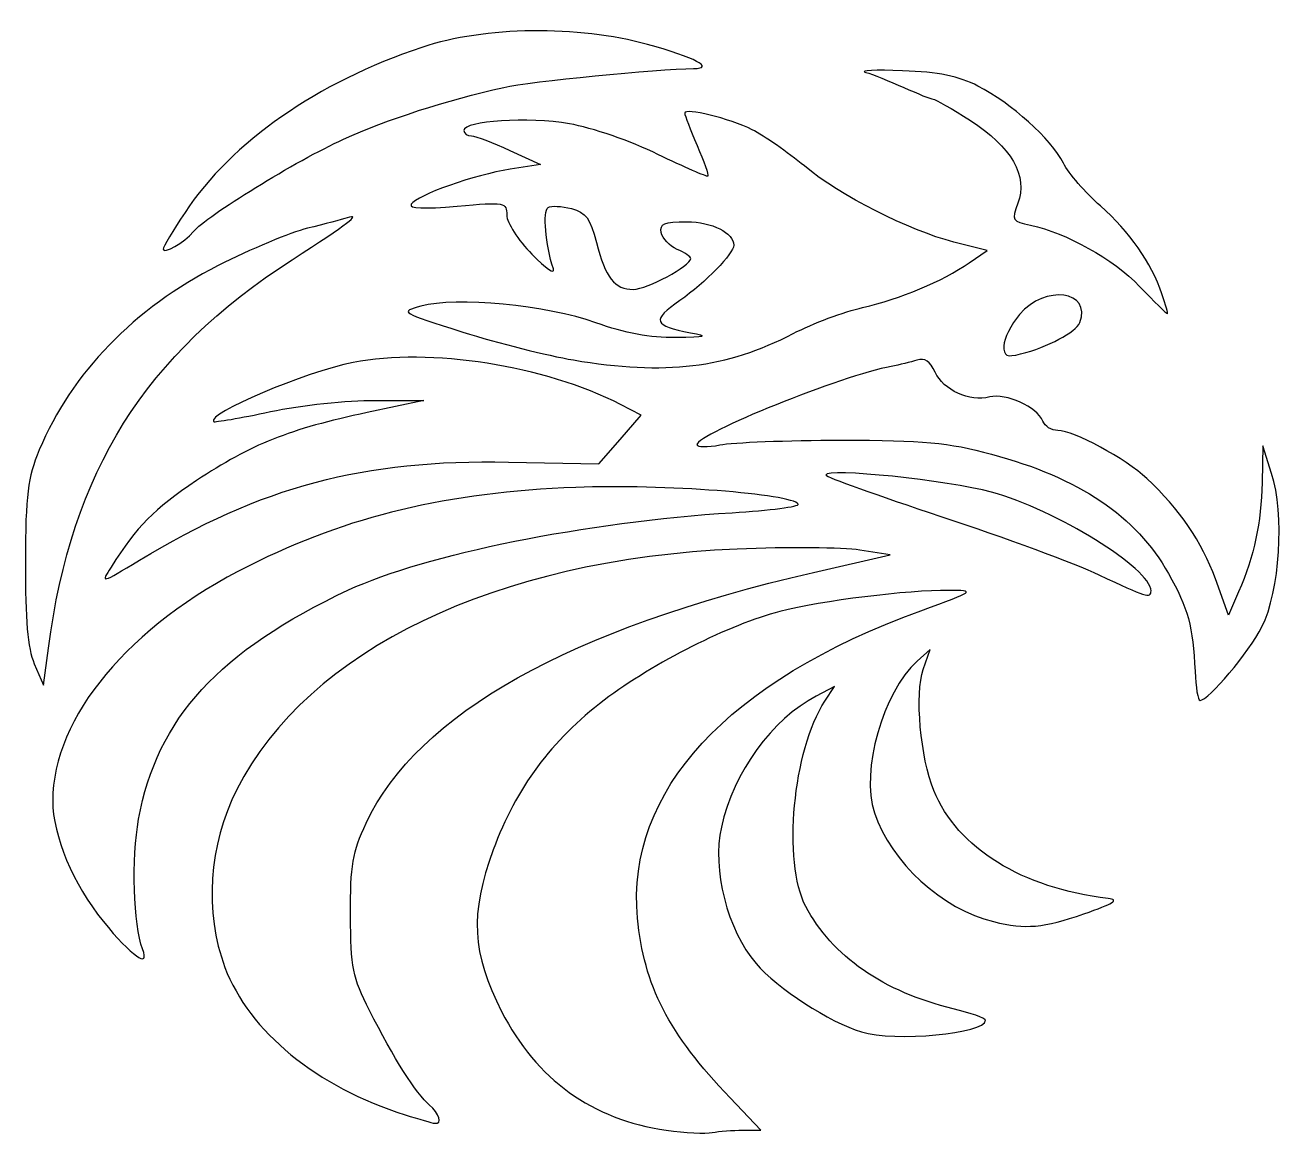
# Model space of a CAD drawing. Header units: centimetres. Extents: x -6.8 to 7, y -13.6 to 13.2.
# Drawn here: x -6.8 to 6.99, y 1.1 to 13.23 of the extents above; entities that cross this region are included whole.
import ezdxf

# ---------------------------------------------------------------- set-up
doc = ezdxf.new("R2010")
doc.units = ezdxf.units.CM
doc.header["$MEASUREMENT"] = 0
doc.layers.add('Layer 1', color=7, linetype='Continuous')

msp = doc.modelspace()

# ---------------------------------------------------------------- linework, layer by layer
at = {"layer": 'Layer 1'}
for points, knots in [([(-5.28788, 10.77954), (-5.28788, 10.80228), (-5.18009, 10.98327), (-5.04836, 11.18174), (-5.04836, 11.18174), (-4.53605, 11.95356), (-3.60275, 12.60369), (-2.45557, 12.98784), (-2.45557, 12.98784), (-1.77044, 13.21727), (-0.74736, 13.23044), (0.013, 13.01964), (0.013, 13.01964), (0.53271, 12.87555), (0.75729, 12.75842), (0.51758, 12.75648), (0.51758, 12.75648), (0.12391, 12.75328), (-1.27223, 12.61461), (-1.56084, 12.55004), (-1.56084, 12.55004), (-2.18528, 12.41033), (-2.83458, 12.2002), (-3.3159, 11.98207), (-3.3159, 11.98207), (-3.82624, 11.75078), (-4.81672, 11.14111), (-4.95728, 10.97175), (-4.95728, 10.97175), (-5.0551, 10.85389), (-5.28789, 10.71855), (-5.28789, 10.77955), (-5.28789, 10.77955), (-5.28789, 10.77955), (-5.28788, 10.77954), (-5.28788, 10.77954)], [0, 0, 0, 0, 0.1, 0.1, 0.1, 0.1, 0.2, 0.2, 0.2, 0.2, 0.3, 0.3, 0.3, 0.3, 0.4, 0.4, 0.4, 0.4, 0.5, 0.5, 0.5, 0.5, 0.6, 0.6, 0.6, 0.6, 0.7, 0.7, 0.7, 0.7, 0.8, 0.8, 0.8, 0.8, 1, 1, 1, 1]), ([(5.39853, 10.37194), (5.10669, 10.67308), (4.60029, 10.95702), (4.20487, 11.04123), (4.20487, 11.04123), (4.0037, 11.08407), (3.9973, 11.09526), (4.06749, 11.28121), (4.06749, 11.28121), (4.17985, 11.57889), (3.99519, 11.90028), (3.54709, 12.18692), (3.54709, 12.18692), (3.34518, 12.31608), (3.16176, 12.42176), (3.13949, 12.42176), (3.13949, 12.42176), (3.11722, 12.42176), (2.97223, 12.47898), (2.81728, 12.54892), (2.81728, 12.54892), (2.66233, 12.61886), (2.47512, 12.69309), (2.40125, 12.71388), (2.40125, 12.71388), (2.32738, 12.73467), (2.5087, 12.74289), (2.80417, 12.73215), (2.80417, 12.73215), (3.19783, 12.71784), (3.41848, 12.67298), (3.62983, 12.56428), (3.62983, 12.56428), (3.99732, 12.37528), (4.42756, 11.98748), (4.56464, 11.72168), (4.56464, 11.72168), (4.62322, 11.6081), (4.80537, 11.39682), (4.96943, 11.25217), (4.96943, 11.25217), (5.29195, 10.9678), (5.52492, 10.63511), (5.64348, 10.28961), (5.64348, 10.28961), (5.68467, 10.16957), (5.71195, 10.07136), (5.70409, 10.07136), (5.70409, 10.07136), (5.69623, 10.07136), (5.55872, 10.20662), (5.39851, 10.37193), (5.39851, 10.37193), (5.39851, 10.37193), (5.39853, 10.37194), (5.39853, 10.37194)], [0, 0, 0, 0, 0.06666667, 0.06666667, 0.06666667, 0.06666667, 0.13333333, 0.13333333, 0.13333333, 0.13333333, 0.2, 0.2, 0.2, 0.2, 0.26666667, 0.26666667, 0.26666667, 0.26666667, 0.33333333, 0.33333333, 0.33333333, 0.33333333, 0.4, 0.4, 0.4, 0.4, 0.46666667, 0.46666667, 0.46666667, 0.46666667, 0.53333333, 0.53333333, 0.53333333, 0.53333333, 0.6, 0.6, 0.6, 0.6, 0.66666667, 0.66666667, 0.66666667, 0.66666667, 0.73333333, 0.73333333, 0.73333333, 0.73333333, 0.8, 0.8, 0.8, 0.8, 0.86666667, 0.86666667, 0.86666667, 0.86666667, 1, 1, 1, 1]), ([(-0.79822, 9.56717), (-1.08054, 9.6147), (-1.62449, 9.75203), (-2.00699, 9.87236), (-2.00699, 9.87236), (-2.6943, 10.08857), (-2.6997, 10.09189), (-2.46741, 10.15601), (-2.46741, 10.15601), (-2.08579, 10.26135), (-1.0848, 10.16675), (-0.55352, 9.97513), (-0.55352, 9.97513), (-0.2327, 9.85942), (0.0445, 9.80759), (0.31948, 9.81189), (0.31948, 9.81189), (0.66199, 9.81725), (0.68682, 9.82517), (0.48508, 9.8647), (0.48508, 9.8647), (0.07209, 9.94562), (0.0547, 9.99779), (0.36736, 10.21769), (0.36736, 10.21769), (0.64853, 10.41544), (0.95644, 10.73099), (0.95711, 10.82205), (0.95711, 10.82205), (0.95811, 10.9586), (0.71806, 11.07867), (0.44407, 11.07867), (0.44407, 11.07867), (0.19249, 11.07867), (0.14546, 11.05894), (0.16385, 10.96115), (0.16385, 10.96115), (0.17601, 10.89651), (0.25377, 10.8138), (0.33666, 10.77734), (0.33666, 10.77734), (0.41955, 10.74088), (0.48699, 10.69555), (0.48653, 10.67661), (0.48653, 10.67661), (0.4846, 10.59653), (0.00601, 10.33998), (-0.14144, 10.33998), (-0.14144, 10.33998), (-0.34939, 10.33998), (-0.4469, 10.46378), (-0.54652, 10.8543), (-0.54652, 10.8543), (-0.61352, 11.11693), (-0.66057, 11.18041), (-0.81977, 11.22299), (-0.81977, 11.22299), (-0.92555, 11.25128), (-1.0406, 11.25681), (-1.07544, 11.23527), (-1.07544, 11.23527), (-1.13572, 11.19802), (-1.10363, 10.82873), (-1.01713, 10.5641), (-1.01713, 10.5641), (-0.99492, 10.49616), (-1.10048, 10.56779), (-1.25202, 10.72351), (-1.25202, 10.72351), (-1.4034, 10.87905), (-1.52725, 11.07183), (-1.52725, 11.15189), (-1.52725, 11.15189), (-1.52725, 11.29316), (-1.54336, 11.29606), (-2.07169, 11.24998), (-2.07169, 11.24998), (-2.43397, 11.21838), (-2.60205, 11.22526), (-2.57407, 11.27054), (-2.57407, 11.27054), (-2.51252, 11.37012), (-1.87604, 11.59554), (-1.49104, 11.6541), (-1.49104, 11.6541), (-1.49104, 11.6541), (-1.15791, 11.70477), (-1.15791, 11.70477), (-1.15791, 11.70477), (-1.15791, 11.70477), (-1.49368, 11.86093), (-1.49368, 11.86093), (-1.49368, 11.86093), (-1.67835, 11.94682), (-1.86722, 12.01748), (-1.91339, 12.01795), (-1.91339, 12.01795), (-1.95956, 12.01842), (-1.99733, 12.04555), (-1.99733, 12.07823), (-1.99733, 12.07823), (-1.99733, 12.18468), (-1.28845, 12.2294), (-0.83969, 12.15125), (-0.83969, 12.15125), (-0.59872, 12.10929), (-0.16386, 11.959), (0.12668, 11.81729), (0.12668, 11.81729), (0.41722, 11.67557), (0.66332, 11.56801), (0.67357, 11.57825), (0.67357, 11.57825), (0.68382, 11.5885), (0.631, 11.73965), (0.5562, 11.91415), (0.5562, 11.91415), (0.4814, 12.08865), (0.4202, 12.24738), (0.4202, 12.2669), (0.4202, 12.2669), (0.4202, 12.33169), (0.91387, 12.21098), (1.15777, 12.08655), (1.15777, 12.08655), (1.28986, 12.01916), (1.54715, 11.84072), (1.72953, 11.69001), (1.72953, 11.69001), (2.12639, 11.36206), (2.86853, 10.98479), (3.36734, 10.85742), (3.36734, 10.85742), (3.36734, 10.85742), (3.72904, 10.76506), (3.72904, 10.76506), (3.72904, 10.76506), (3.72904, 10.76506), (3.53522, 10.63142), (3.53522, 10.63142), (3.53522, 10.63142), (3.23854, 10.42685), (2.77626, 10.23272), (2.36767, 10.14111), (2.36767, 10.14111), (2.16453, 10.09557), (1.82242, 9.96736), (1.60742, 9.8562), (1.60742, 9.8562), (0.87464, 9.47734), (0.20977, 9.39745), (-0.79823, 9.56715), (-0.79823, 9.56715), (-0.79823, 9.56715), (-0.79822, 9.56717), (-0.79822, 9.56717)], [0, 0, 0, 0, 0.025, 0.025, 0.025, 0.025, 0.05, 0.05, 0.05, 0.05, 0.075, 0.075, 0.075, 0.075, 0.1, 0.1, 0.1, 0.1, 0.125, 0.125, 0.125, 0.125, 0.15, 0.15, 0.15, 0.15, 0.175, 0.175, 0.175, 0.175, 0.2, 0.2, 0.2, 0.2, 0.225, 0.225, 0.225, 0.225, 0.25, 0.25, 0.25, 0.25, 0.275, 0.275, 0.275, 0.275, 0.3, 0.3, 0.3, 0.3, 0.325, 0.325, 0.325, 0.325, 0.35, 0.35, 0.35, 0.35, 0.375, 0.375, 0.375, 0.375, 0.4, 0.4, 0.4, 0.4, 0.425, 0.425, 0.425, 0.425, 0.45, 0.45, 0.45, 0.45, 0.475, 0.475, 0.475, 0.475, 0.5, 0.5, 0.5, 0.5, 0.525, 0.525, 0.525, 0.525, 0.55, 0.55, 0.55, 0.55, 0.575, 0.575, 0.575, 0.575, 0.6, 0.6, 0.6, 0.6, 0.625, 0.625, 0.625, 0.625, 0.65, 0.65, 0.65, 0.65, 0.675, 0.675, 0.675, 0.675, 0.7, 0.7, 0.7, 0.7, 0.725, 0.725, 0.725, 0.725, 0.75, 0.75, 0.75, 0.75, 0.775, 0.775, 0.775, 0.775, 0.8, 0.8, 0.8, 0.8, 0.825, 0.825, 0.825, 0.825, 0.85, 0.85, 0.85, 0.85, 0.875, 0.875, 0.875, 0.875, 0.9, 0.9, 0.9, 0.9, 0.925, 0.925, 0.925, 0.925, 0.95, 0.95, 0.95, 0.95, 1, 1, 1, 1]), ([(-6.69856, 6.2436), (-6.7709, 6.41313), (-6.79809, 6.72195), (-6.79614, 7.35164), (-6.79614, 7.35164), (-6.79382, 8.09818), (-6.77179, 8.27644), (-6.64403, 8.58225), (-6.64403, 8.58225), (-6.2923, 9.42418), (-5.60277, 10.13491), (-4.68725, 10.59922), (-4.68725, 10.59922), (-4.33431, 10.77821), (-3.89444, 10.96227), (-3.70976, 11.00824), (-3.70976, 11.00824), (-3.52509, 11.05421), (-3.32866, 11.10576), (-3.27326, 11.12281), (-3.27326, 11.12281), (-3.11566, 11.1713), (-3.25311, 11.06677), (-3.87765, 10.66319), (-3.87765, 10.66319), (-5.49374, 9.61884), (-6.28674, 8.3547), (-6.54477, 6.41149), (-6.54477, 6.41149), (-6.54477, 6.41149), (-6.59827, 6.00857), (-6.59827, 6.00857), (-6.59827, 6.00857), (-6.59827, 6.00857), (-6.69856, 6.24361), (-6.69856, 6.24361), (-6.69856, 6.24361), (-6.69856, 6.24361), (-6.69856, 6.2436), (-6.69856, 6.2436)], [0, 0, 0, 0, 0.09090909, 0.09090909, 0.09090909, 0.09090909, 0.18181818, 0.18181818, 0.18181818, 0.18181818, 0.27272727, 0.27272727, 0.27272727, 0.27272727, 0.36363636, 0.36363636, 0.36363636, 0.36363636, 0.45454545, 0.45454545, 0.45454545, 0.45454545, 0.54545455, 0.54545455, 0.54545455, 0.54545455, 0.63636364, 0.63636364, 0.63636364, 0.63636364, 0.72727273, 0.72727273, 0.72727273, 0.72727273, 0.81818182, 0.81818182, 0.81818182, 0.81818182, 1, 1, 1, 1]), ([(3.91222, 9.72317), (3.91222, 9.79821), (3.99045, 9.95258), (4.08607, 10.06622), (4.08607, 10.06622), (4.36288, 10.39519), (4.87811, 10.32444), (4.74434, 9.97583), (4.74434, 9.97583), (4.70454, 9.87212), (4.39136, 9.70618), (4.09689, 9.63277), (4.09689, 9.63277), (3.94092, 9.59389), (3.91222, 9.60794), (3.91222, 9.72317)], [0, 0, 0, 0, 0.2, 0.2, 0.2, 0.2, 0.4, 0.4, 0.4, 0.4, 0.6, 0.6, 0.6, 0.6, 1, 1, 1, 1]), ([(-5.85809, 7.3004), (-5.57146, 7.75145), (-5.39229, 7.93272), (-4.92272, 8.24679), (-4.92272, 8.24679), (-4.33281, 8.64135), (-3.90047, 8.81366), (-3.05485, 8.99126), (-3.05485, 8.99126), (-3.05485, 8.99126), (-2.43383, 9.12169), (-2.43383, 9.12169), (-2.43383, 9.12169), (-2.43383, 9.12169), (-2.97106, 9.1253), (-2.97106, 9.1253), (-2.97106, 9.1253), (-3.26654, 9.12729), (-3.78027, 9.07165), (-4.11268, 9.00165), (-4.11268, 9.00165), (-4.44509, 8.93166), (-4.72556, 8.88275), (-4.73595, 8.89298), (-4.73595, 8.89298), (-4.82019, 8.97591), (-3.73213, 9.43602), (-3.20786, 9.53916), (-3.20786, 9.53916), (-2.37262, 9.70348), (-1.10999, 9.505), (-0.28189, 9.07919), (-0.28189, 9.07919), (-0.28189, 9.07919), (-0.05657, 8.96333), (-0.05657, 8.96333), (-0.05657, 8.96333), (-0.05657, 8.96333), (-0.28777, 8.69601), (-0.28777, 8.69601), (-0.28777, 8.69601), (-0.28777, 8.69601), (-0.51897, 8.42869), (-0.51897, 8.42869), (-0.51897, 8.42869), (-0.51897, 8.42869), (-1.50998, 8.44928), (-1.50998, 8.44928), (-1.50998, 8.44928), (-3.09169, 8.48214), (-4.21812, 8.18241), (-5.548, 7.37479), (-5.548, 7.37479), (-5.9676, 7.11997), (-5.97369, 7.11851), (-5.85809, 7.30041), (-5.85809, 7.30041), (-5.85809, 7.30041), (-5.85809, 7.3004), (-5.85809, 7.3004)], [0, 0, 0, 0, 0.0625, 0.0625, 0.0625, 0.0625, 0.125, 0.125, 0.125, 0.125, 0.1875, 0.1875, 0.1875, 0.1875, 0.25, 0.25, 0.25, 0.25, 0.3125, 0.3125, 0.3125, 0.3125, 0.375, 0.375, 0.375, 0.375, 0.4375, 0.4375, 0.4375, 0.4375, 0.5, 0.5, 0.5, 0.5, 0.5625, 0.5625, 0.5625, 0.5625, 0.625, 0.625, 0.625, 0.625, 0.6875, 0.6875, 0.6875, 0.6875, 0.75, 0.75, 0.75, 0.75, 0.8125, 0.8125, 0.8125, 0.8125, 0.875, 0.875, 0.875, 0.875, 1, 1, 1, 1]), ([(6.00532, 6.15965), (5.98415, 6.65011), (5.92946, 6.85177), (5.71448, 7.23213), (5.71448, 7.23213), (5.35992, 7.85943), (4.7375, 8.27849), (3.77744, 8.53629), (3.77744, 8.53629), (3.29526, 8.66576), (3.041, 8.68934), (2.13263, 8.68881), (2.13263, 8.68881), (1.54167, 8.68847), (0.94484, 8.66562), (0.80634, 8.63804), (0.80634, 8.63804), (0.66783, 8.61046), (0.55452, 8.61194), (0.55452, 8.64131), (0.55452, 8.64131), (0.55454, 8.75792), (2.15312, 9.4011), (2.68067, 9.49677), (2.68067, 9.49677), (2.7677, 9.51255), (2.89403, 9.54296), (2.96141, 9.56435), (2.96141, 9.56435), (3.04861, 9.59203), (3.10628, 9.55417), (3.16147, 9.43304), (3.16147, 9.43304), (3.25133, 9.23581), (3.5366, 9.10667), (3.75907, 9.16251), (3.75907, 9.16251), (3.93664, 9.20708), (4.28014, 9.05066), (4.33846, 8.89868), (4.33846, 8.89868), (4.36024, 8.84191), (4.43495, 8.79547), (4.50448, 8.79547), (4.50448, 8.79547), (4.67687, 8.79547), (5.24641, 8.48826), (5.47977, 8.2694), (5.47977, 8.2694), (5.83675, 7.9346), (6.08246, 7.57449), (6.22779, 7.17313), (6.22779, 7.17313), (6.22779, 7.17313), (6.3728, 6.77264), (6.3728, 6.77264), (6.3728, 6.77264), (6.3728, 6.77264), (6.48271, 7.02857), (6.48271, 7.02857), (6.48271, 7.02857), (6.65447, 7.42853), (6.73132, 7.78728), (6.73894, 8.22466), (6.73894, 8.22466), (6.73894, 8.22466), (6.74595, 8.62758), (6.74595, 8.62758), (6.74595, 8.62758), (6.74595, 8.62758), (6.84425, 8.32539), (6.84425, 8.32539), (6.84425, 8.32539), (6.98812, 7.88307), (6.93405, 7.03538), (6.73715, 6.64654), (6.73715, 6.64654), (6.59516, 6.36614), (6.15367, 5.84069), (6.06005, 5.84069), (6.06005, 5.84069), (6.03751, 5.84069), (6.01288, 5.98423), (6.00531, 6.15967), (6.00531, 6.15967), (6.00531, 6.15967), (6.00532, 6.15965), (6.00532, 6.15965)], [0, 0, 0, 0, 0.04347826, 0.04347826, 0.04347826, 0.04347826, 0.08695652, 0.08695652, 0.08695652, 0.08695652, 0.13043478, 0.13043478, 0.13043478, 0.13043478, 0.17391304, 0.17391304, 0.17391304, 0.17391304, 0.2173913, 0.2173913, 0.2173913, 0.2173913, 0.26086957, 0.26086957, 0.26086957, 0.26086957, 0.30434783, 0.30434783, 0.30434783, 0.30434783, 0.34782609, 0.34782609, 0.34782609, 0.34782609, 0.39130435, 0.39130435, 0.39130435, 0.39130435, 0.43478261, 0.43478261, 0.43478261, 0.43478261, 0.47826087, 0.47826087, 0.47826087, 0.47826087, 0.52173913, 0.52173913, 0.52173913, 0.52173913, 0.56521739, 0.56521739, 0.56521739, 0.56521739, 0.60869565, 0.60869565, 0.60869565, 0.60869565, 0.65217391, 0.65217391, 0.65217391, 0.65217391, 0.69565217, 0.69565217, 0.69565217, 0.69565217, 0.73913043, 0.73913043, 0.73913043, 0.73913043, 0.7826087, 0.7826087, 0.7826087, 0.7826087, 0.82608696, 0.82608696, 0.82608696, 0.82608696, 0.86956522, 0.86956522, 0.86956522, 0.86956522, 0.91304348, 0.91304348, 0.91304348, 0.91304348, 1, 1, 1, 1]), ([(4.95311, 7.21696), (4.69457, 7.3396), (3.91642, 7.62682), (3.22389, 7.85523), (3.22389, 7.85523), (2.53136, 8.08364), (1.96475, 8.2874), (1.96475, 8.30804), (1.96475, 8.30804), (1.96475, 8.38959), (3.30365, 8.25128), (3.77791, 8.12074), (3.77791, 8.12074), (4.48375, 7.92645), (5.52391, 7.28279), (5.52391, 7.04029), (5.52391, 7.04029), (5.52391, 6.95506), (5.47017, 6.9717), (4.9531, 7.21697), (4.9531, 7.21697), (4.9531, 7.21697), (4.95311, 7.21696), (4.95311, 7.21696)], [0, 0, 0, 0, 0.14285714, 0.14285714, 0.14285714, 0.14285714, 0.28571429, 0.28571429, 0.28571429, 0.28571429, 0.42857143, 0.42857143, 0.42857143, 0.42857143, 0.57142857, 0.57142857, 0.57142857, 0.57142857, 0.71428571, 0.71428571, 0.71428571, 0.71428571, 1, 1, 1, 1]), ([(-5.94445, 3.42421), (-6.27472, 3.83239), (-6.49665, 4.36247), (-6.49665, 4.74313), (-6.49665, 4.74313), (-6.49665, 5.65927), (-5.66147, 6.65918), (-4.34772, 7.3159), (-4.34772, 7.3159), (-3.25833, 7.86047), (-2.17943, 8.11891), (-0.77074, 8.17275), (-0.77074, 8.17275), (0.18177, 8.20915), (1.59277, 8.10252), (1.66303, 7.98883), (1.66303, 7.98883), (1.67918, 7.9627), (1.35326, 7.92062), (0.93878, 7.89532), (0.93878, 7.89532), (-0.6397, 7.79896), (-2.42877, 7.43878), (-3.25919, 7.05018), (-3.25919, 7.05018), (-4.67614, 6.38711), (-5.35485, 5.64633), (-5.55699, 4.54223), (-5.55699, 4.54223), (-5.63499, 4.11621), (-5.61265, 3.37898), (-5.51396, 3.12179), (-5.51396, 3.12179), (-5.42755, 2.8966), (-5.63608, 3.0431), (-5.94446, 3.42422), (-5.94446, 3.42422), (-5.94446, 3.42422), (-5.94445, 3.42421), (-5.94445, 3.42421)], [0, 0, 0, 0, 0.09090909, 0.09090909, 0.09090909, 0.09090909, 0.18181818, 0.18181818, 0.18181818, 0.18181818, 0.27272727, 0.27272727, 0.27272727, 0.27272727, 0.36363636, 0.36363636, 0.36363636, 0.36363636, 0.45454545, 0.45454545, 0.45454545, 0.45454545, 0.54545455, 0.54545455, 0.54545455, 0.54545455, 0.63636364, 0.63636364, 0.63636364, 0.63636364, 0.72727273, 0.72727273, 0.72727273, 0.72727273, 0.81818182, 0.81818182, 0.81818182, 0.81818182, 1, 1, 1, 1]), ([(-2.63958, 1.30653), (-3.60628, 1.61191), (-4.34727, 2.21806), (-4.61193, 2.91997), (-4.61193, 2.91997), (-4.83914, 3.52257), (-4.78991, 4.26038), (-4.482, 4.867), (-4.482, 4.867), (-3.7065, 6.39486), (-1.63974, 7.38773), (0.99308, 7.49721), (0.99308, 7.49721), (1.54823, 7.5203), (2.15262, 7.5159), (2.33616, 7.48745), (2.33616, 7.48745), (2.33616, 7.48745), (2.66987, 7.43571), (2.66987, 7.43571), (2.66987, 7.43571), (2.66987, 7.43571), (1.83044, 7.24235), (1.83044, 7.24235), (1.83044, 7.24235), (-0.83799, 6.62768), (-2.50555, 5.69323), (-3.06598, 4.49854), (-3.06598, 4.49854), (-3.21542, 4.17997), (-3.23937, 4.03911), (-3.23744, 3.49028), (-3.23744, 3.49028), (-3.23541, 2.91482), (-3.21517, 2.81284), (-3.03079, 2.44939), (-3.03079, 2.44939), (-2.76744, 1.93026), (-2.51445, 1.53114), (-2.37582, 1.41608), (-2.37582, 1.41608), (-2.26259, 1.32211), (-2.22726, 1.20194), (-2.31632, 1.21368), (-2.31632, 1.21368), (-2.34402, 1.21733), (-2.48949, 1.25911), (-2.63958, 1.30653)], [0, 0, 0, 0, 0.07692308, 0.07692308, 0.07692308, 0.07692308, 0.15384615, 0.15384615, 0.15384615, 0.15384615, 0.23076923, 0.23076923, 0.23076923, 0.23076923, 0.30769231, 0.30769231, 0.30769231, 0.30769231, 0.38461538, 0.38461538, 0.38461538, 0.38461538, 0.46153846, 0.46153846, 0.46153846, 0.46153846, 0.53846154, 0.53846154, 0.53846154, 0.53846154, 0.61538462, 0.61538462, 0.61538462, 0.61538462, 0.69230769, 0.69230769, 0.69230769, 0.69230769, 0.76923077, 0.76923077, 0.76923077, 0.76923077, 0.84615385, 0.84615385, 0.84615385, 0.84615385, 1, 1, 1, 1]), ([(0.21875, 1.13936), (-0.59079, 1.25285), (-1.20262, 1.69347), (-1.58349, 2.43729), (-1.58349, 2.43729), (-1.91098, 3.07685), (-1.93313, 3.50364), (-1.67529, 4.20573), (-1.67529, 4.20573), (-1.42635, 4.88357), (-1.0388, 5.40624), (-0.46031, 5.84434), (-0.46031, 5.84434), (0.08023, 6.2537), (0.91777, 6.67666), (1.46109, 6.81467), (1.46109, 6.81467), (1.92302, 6.932), (2.86405, 7.04964), (3.30783, 7.04552), (3.30783, 7.04552), (3.60624, 7.04275), (3.60243, 7.03996), (3.00343, 6.82235), (3.00343, 6.82235), (0.88784, 6.0538), (-0.22544, 4.84622), (-0.09602, 3.46036), (-0.09602, 3.46036), (-0.0268, 2.71914), (0.24189, 2.1973), (0.91725, 1.49243), (0.91725, 1.49243), (0.91725, 1.49243), (1.25505, 1.13987), (1.25505, 1.13987), (1.25505, 1.13987), (1.25505, 1.13987), (1.05588, 1.13895), (1.05588, 1.13895), (1.05588, 1.13895), (0.94634, 1.13841), (0.79627, 1.12668), (0.7224, 1.1128), (0.7224, 1.1128), (0.64853, 1.09892), (0.42189, 1.11087), (0.21874, 1.13934), (0.21874, 1.13934), (0.21874, 1.13934), (0.21875, 1.13936), (0.21875, 1.13936)], [0, 0, 0, 0, 0.07142857, 0.07142857, 0.07142857, 0.07142857, 0.14285714, 0.14285714, 0.14285714, 0.14285714, 0.21428571, 0.21428571, 0.21428571, 0.21428571, 0.28571429, 0.28571429, 0.28571429, 0.28571429, 0.35714286, 0.35714286, 0.35714286, 0.35714286, 0.42857143, 0.42857143, 0.42857143, 0.42857143, 0.5, 0.5, 0.5, 0.5, 0.57142857, 0.57142857, 0.57142857, 0.57142857, 0.64285714, 0.64285714, 0.64285714, 0.64285714, 0.71428571, 0.71428571, 0.71428571, 0.71428571, 0.78571429, 0.78571429, 0.78571429, 0.78571429, 0.85714286, 0.85714286, 0.85714286, 0.85714286, 1, 1, 1, 1]), ([(3.8002, 3.42039), (3.23957, 3.55392), (2.67664, 4.0691), (2.49718, 4.61287), (2.49718, 4.61287), (2.34532, 5.07302), (2.58691, 5.92931), (2.965, 6.27097), (2.965, 6.27097), (2.965, 6.27097), (3.10676, 6.39908), (3.10676, 6.39908), (3.10676, 6.39908), (3.10676, 6.39908), (3.03075, 6.18104), (3.03075, 6.18104), (3.03075, 6.18104), (2.93791, 5.91472), (2.99935, 5.21565), (3.14729, 4.85509), (3.14729, 4.85509), (3.4069, 4.22236), (4.10963, 3.78744), (5.05383, 3.67514), (5.05383, 3.67514), (5.18095, 3.66002), (5.11663, 3.61885), (4.78896, 3.50557), (4.78896, 3.50557), (4.33965, 3.35025), (4.15975, 3.33475), (3.80019, 3.42039), (3.80019, 3.42039), (3.80019, 3.42039), (3.8002, 3.42039), (3.8002, 3.42039)], [0, 0, 0, 0, 0.1, 0.1, 0.1, 0.1, 0.2, 0.2, 0.2, 0.2, 0.3, 0.3, 0.3, 0.3, 0.4, 0.4, 0.4, 0.4, 0.5, 0.5, 0.5, 0.5, 0.6, 0.6, 0.6, 0.6, 0.7, 0.7, 0.7, 0.7, 0.8, 0.8, 0.8, 0.8, 1, 1, 1, 1]), ([(2.35377, 2.21355), (2.00924, 2.31741), (1.43093, 2.69268), (1.20045, 2.96194), (1.20045, 2.96194), (0.88729, 3.3278), (0.7179, 3.99447), (0.8211, 4.45497), (0.8211, 4.45497), (0.95638, 5.05862), (1.37577, 5.63731), (1.86062, 5.88933), (1.86062, 5.88933), (1.86062, 5.88933), (2.05868, 5.99228), (2.05868, 5.99228), (2.05868, 5.99228), (2.05868, 5.99228), (1.95412, 5.83253), (1.95412, 5.83253), (1.95412, 5.83253), (1.6046, 5.29854), (1.49036, 4.0742), (1.74463, 3.58746), (1.74463, 3.58746), (2.0276, 3.04579), (2.60258, 2.64674), (3.35819, 2.46761), (3.35819, 2.46761), (3.5521, 2.42164), (3.71075, 2.36455), (3.71075, 2.34074), (3.71075, 2.34074), (3.71075, 2.19576), (2.72063, 2.10295), (2.35377, 2.21354), (2.35377, 2.21354), (2.35377, 2.21354), (2.35377, 2.21355), (2.35377, 2.21355)], [0, 0, 0, 0, 0.09090909, 0.09090909, 0.09090909, 0.09090909, 0.18181818, 0.18181818, 0.18181818, 0.18181818, 0.27272727, 0.27272727, 0.27272727, 0.27272727, 0.36363636, 0.36363636, 0.36363636, 0.36363636, 0.45454545, 0.45454545, 0.45454545, 0.45454545, 0.54545455, 0.54545455, 0.54545455, 0.54545455, 0.63636364, 0.63636364, 0.63636364, 0.63636364, 0.72727273, 0.72727273, 0.72727273, 0.72727273, 0.81818182, 0.81818182, 0.81818182, 0.81818182, 1, 1, 1, 1])]:
    msp.add_open_spline(points, degree=3, knots=knots, dxfattribs=at)

doc.saveas('drawing.dxf')
